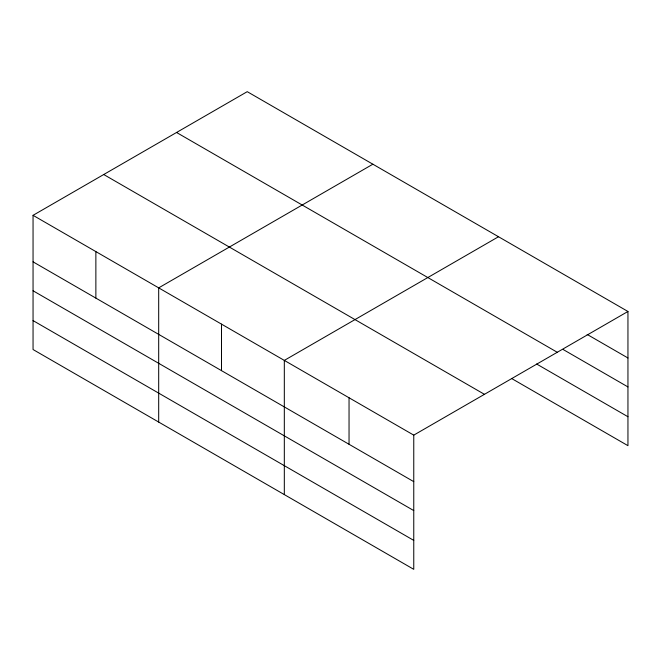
<?xml version="1.0" encoding="UTF-8"?>
<svg xmlns="http://www.w3.org/2000/svg" width="661" height="661" viewBox="0 0 661 661"><rect width="100%" height="100%" fill="white"/><g stroke="black" fill="none" stroke-linecap="round" stroke-linejoin="round"><path stroke-width="0.99" d="M413.761 510.581L413.761 435.136L33.05 215.329L33.05 349.529L413.761 569.328L413.761 510.581L33.05 290.774M511.804 378.613L627.95 445.671L627.95 311.471L247.239 91.672L33.05 215.329M372.87 164.209L158.69 287.865L158.69 422.065M498.51 236.737L284.321 360.402L284.321 494.593M413.761 435.136L627.95 311.471M587.166 334.441L627.95 357.981M563.23 349.553L627.95 386.925M176.553 132.481L557.273 352.28M536.633 364.013L627.95 416.736M103.727 174.521L484.447 394.328M33.05 261.839L413.761 481.646M33.05 320.593L413.761 540.392M349.041 397.765L349.041 444.275M221.501 324.13L221.501 370.639M95.87 251.593L95.87 298.111"/></g></svg>
